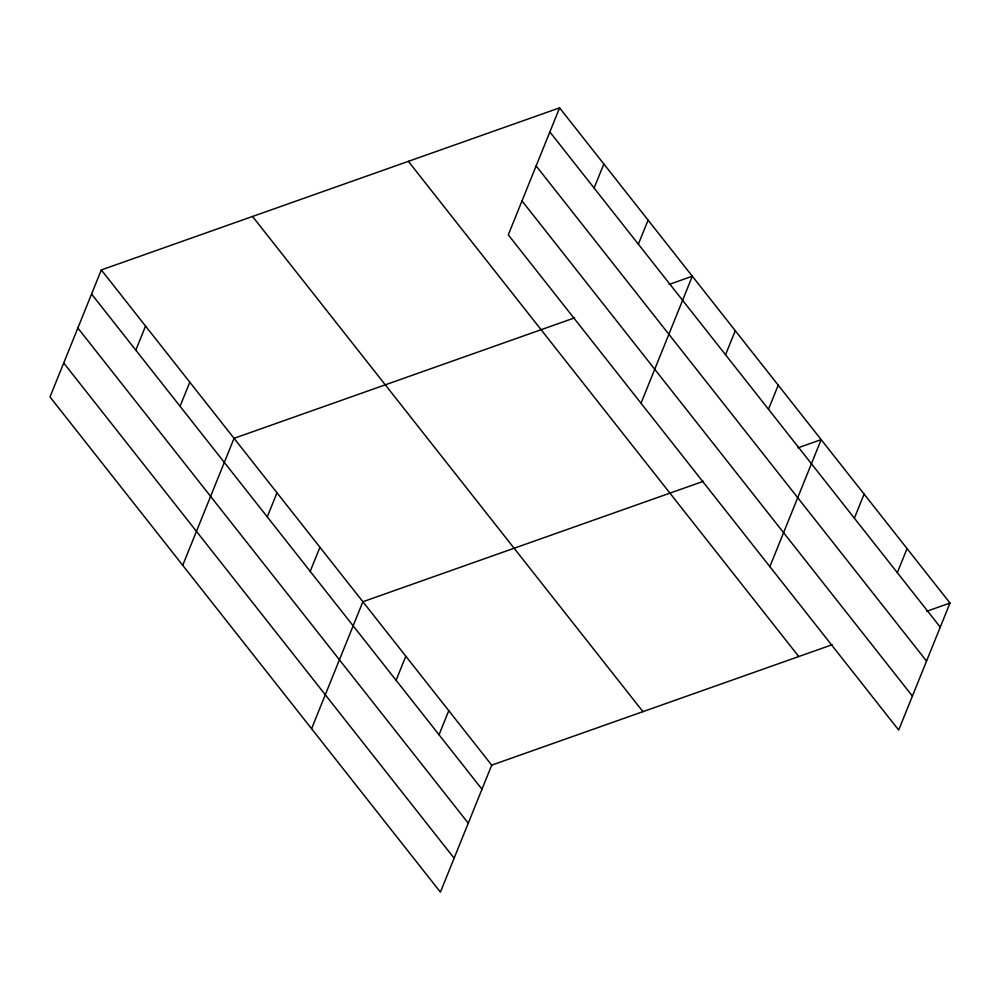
<?xml version="1.0" encoding="UTF-8"?>
<svg xmlns="http://www.w3.org/2000/svg" width="1000" height="1000" viewBox="0 0 1000 1000"><rect width="100%" height="100%" fill="white"/><g stroke="black" fill="none" stroke-linecap="round" stroke-linejoin="round"><path stroke-width="1.5" d="M559.587 107.863L508.288 234.85L898.688 730.05L950 603.05L559.587 107.863L101.312 269.95L50 396.95L440.412 892.138L491.712 765.15L832.212 644.712M135.825 350.163L145.55 326.075M180.062 406.287L189.8 382.2M182.738 565.312L234.05 438.325L574.538 317.887M267.262 516.888L276.988 492.788M310.2 571.35L319.938 547.263M311.575 728.725L362.887 601.737L703.375 481.3M594.1 188.075L603.837 163.988M396.087 680.3L405.825 656.2M439.038 734.762L448.775 710.675M638.35 244.2L648.088 220.1M641.025 403.212L692.325 276.225L669.062 284.45M725.537 354.787L735.275 330.7M768.487 409.263L778.225 385.175M769.862 566.638L821.162 439.637L797.9 447.875M854.375 518.2L864.112 494.113M897.325 572.675L907.05 548.587M926.737 611.287L950 603.05M549.862 131.95L940.263 627.15M536.138 165.912L926.55 661.1M522 200.9L912.412 696.087M408.363 161.35L798.763 656.55M252.537 216.462L642.95 711.65M101.312 269.95L491.712 765.15M91.575 294.05L481.987 789.237M77.85 328L468.263 823.2M63.725 362.987L454.125 858.188"/></g></svg>
